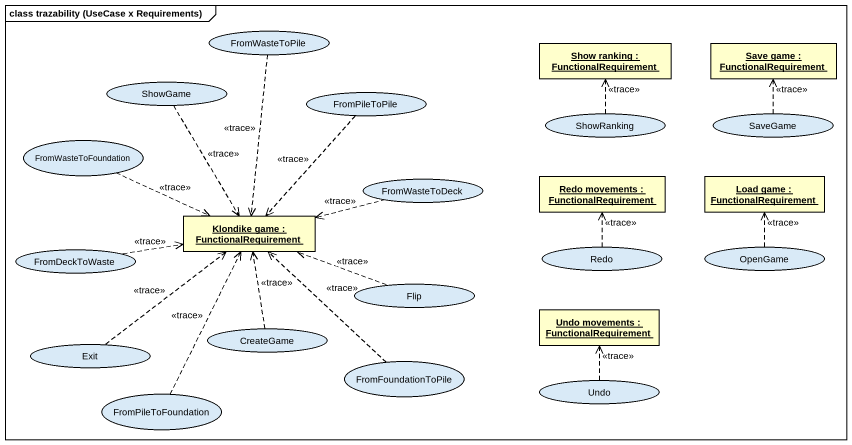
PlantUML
@startuml
mainframe class trazability (UseCase x Requirements)
allowmixing
hide circle
hide empty members
usecase FromWasteToPile
object "Show ranking : FunctionalRequirement" as Show_ranking
object "Save game : FunctionalRequirement" as Save_game
usecase ShowGame
usecase FromPileToPile
usecase ShowRanking
usecase SaveGame
usecase FromWasteToFoundation
usecase FromWasteToDeck
object "Redo movements : FunctionalRequirement" as Redo_movements
object "Load game : FunctionalRequirement" as Load_game
object "Klondike game : FunctionalRequirement" as Klondike_game
usecase FromDeckToWaste
usecase Redo
usecase OpenGame
usecase Flip
object "Undo movements : FunctionalRequirement" as Undo_movements
usecase Exit
usecase CreateGame
usecase FromFoundationToPile
usecase Undo
usecase FromPileToFoundation
FromWasteToPile ..> Klondike_game : <<trace>>
ShowGame ..> Klondike_game : <<trace>>
FromPileToPile ..> Klondike_game : <<trace>>
ShowRanking .up.> Show_ranking : <<trace>>
SaveGame .up.> Save_game : <<trace>>
FromWasteToFoundation .right.> Klondike_game : <<trace>>
FromWasteToDeck .left.> Klondike_game : <<trace>>
FromDeckToWaste .right.> Klondike_game : <<trace>>
Redo .up.> Redo_movements : <<trace>>
OpenGame .up.> Load_game : <<trace>>
Flip .left.> Klondike_game : <<trace>>
Exit .up.> Klondike_game : <<trace>>
CreateGame .up.> Klondike_game : <<trace>>
FromFoundationToPile .up.> Klondike_game : <<trace>>
Undo .up.> Undo_movements : <<trace>>
FromPileToFoundation .up.> Klondike_game : <<trace>>
@enduml
